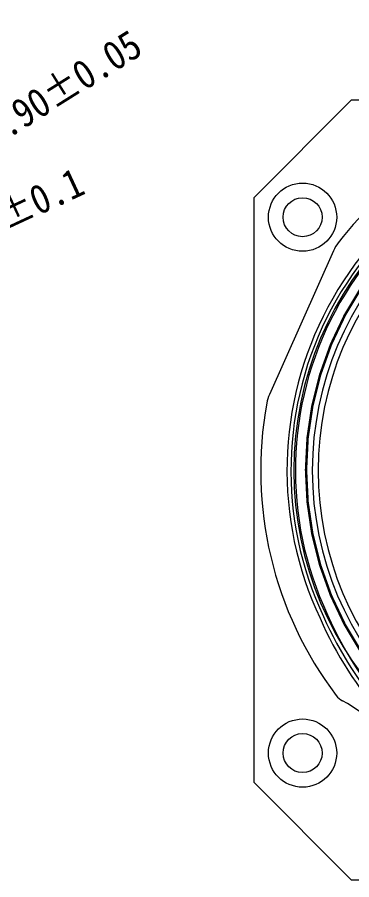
# Model space of a CAD drawing. Header units: millimetres. Extents: x 0 to 240, y 0 to 160.
# Drawn here: x 103.82 to 120.98, y 74.16 to 118.42 of the extents above; entities that cross this region are included whole.
import ezdxf

# ---------------------------------------------------------------- set-up
doc = ezdxf.new("R2010")
doc.units = ezdxf.units.MM
for name, color, linetype in [('BG_OUTLINE', 254, 'Continuous'), ('BG_SILKSCREEN_TOP', 7, 'Continuous'), ('dim', 3, 'Continuous'), ('PG_ASSEMBLY_BOTTOM', 12, 'Continuous'), ('PG_SILKSCREEN_BOTTOM', 2, 'Continuous')]:
    doc.layers.add(name, color=color, linetype=linetype)
doc.styles.add('AA', font='', dxfattribs={"width": 0.9, "height": 1.5})
doc.styles.get('AA').set_extended_font_data('SimSun')
doc.dimstyles.new('libo', dxfattribs={"dimtxt": 1.5, "dimasz": 1, "dimexe": 1, "dimexo": 0.1375, "dimgap": 0.09, "dimtad": 0, "dimzin": 0, "dimdsep": 46, "dimtxsty": 'AA', "dimcen": 0.198, "dimclrd": 4, "dimclre": 4, "dimclrt": 4, "dimadec": 0, "dimazin": 0, "dimtfac": 1, "dimtofl": 0, "dimtmove": 0, "dimatfit": 3, "dimfxl": 1, "dimtolj": 1, "dimtzin": 0, "dimarcsym": 0})

# ---------------------------------------------------------------- blocks, each defined once
blk = doc.blocks.new('*D85')
at = {"layer": 'Defpoints', "color": 0, "lineweight": 0, "transparency": 16777216}
for p in [(89.951, 102.108), (60.021, 88.207)]:
    blk.add_point(p, dxfattribs=at)
at = {"layer": 'dim', "color": 7, "lineweight": -2, "transparency": 16777216}
blk.add_line((96.84, 105.308), (90.857, 102.529), dxfattribs=at)
at = {"layer": 'dim', "color": 4, "lineweight": -2, "transparency": 16777216}
for p, q in [((74.986, 94.96), (74.986, 95.356)), ((74.788, 95.158), (75.184, 95.158))]:
    blk.add_line(p, q, dxfattribs=at)
at = {"layer": 'dim', "color": 7, "lineweight": 0, "transparency": 16777216}
blk.add_solid([(90.787, 102.68), (90.928, 102.378), (89.951, 102.108)], dxfattribs=at)
at = {"layer": 'dim', "color": 7, "lineweight": 0, "transparency": 16777216, "insert": (102.082, 107.743), "char_height": 1.5, "attachment_point": 5, "rotation": 24.9132, "style": 'AA'}
blk.add_mtext('\\A1;{\\Ftxt|c134;∅33.00}%%P0.1', dxfattribs=at)
blk = doc.blocks.new('*D86')
at = {"layer": 'Defpoints', "color": 0, "lineweight": 0, "transparency": 16777216}
for p in [(89.765, 104.436), (60.207, 85.879)]:
    blk.add_point(p, dxfattribs=at)
at = {"layer": 'dim', "color": 7, "lineweight": -2, "transparency": 16777216}
blk.add_line((96.424, 108.617), (90.612, 104.968), dxfattribs=at)
at = {"layer": 'dim', "color": 4, "lineweight": -2, "transparency": 16777216}
for p, q in [((74.986, 94.96), (74.986, 95.356)), ((74.788, 95.158), (75.184, 95.158))]:
    blk.add_line(p, q, dxfattribs=at)
at = {"layer": 'dim', "color": 7, "lineweight": 0, "transparency": 16777216}
blk.add_solid([(90.523, 105.109), (90.7, 104.827), (89.765, 104.436)], dxfattribs=at)
at = {"layer": 'dim', "color": 7, "lineweight": 0, "transparency": 16777216, "insert": (103.395, 112.994), "char_height": 1.5, "attachment_point": 5, "rotation": 32.122, "style": 'AA'}
blk.add_mtext('\\A1;台阶{\\Ftxt|c134;∅34.90}%%P0.05', dxfattribs=at)

msp = doc.modelspace()

# ---------------------------------------------------------------- linework, layer by layer
at = {"color": 6, "linetype": 'Continuous', "lineweight": 0}
for centre, radius in [((118.459, 108.158), 1.75), ((118.459, 108.158), 1), ((118.459, 80.658), 1.75), ((118.459, 80.658), 1)]:
    msp.add_circle(centre, radius, dxfattribs=at)
at = {"layer": 'BG_OUTLINE', "color": 5, "lineweight": 0}
msp.add_lwpolyline([(120.959, 74.158), (125.959, 74.158), (126.959, 75.158), (126.959, 79.158), (143.959, 79.158), (143.959, 75.158), (144.959, 74.158), (149.959, 74.158), (154.959, 79.158), (154.959, 109.158), (149.959, 114.158), (120.959, 114.158), (115.959, 109.158), (115.959, 79.158), (120.959, 74.158)], dxfattribs=at)
at = {"layer": 'BG_SILKSCREEN_TOP', "lineweight": 0}
msp.add_lwpolyline([(152.296, 95.189, 0.127, 0.127, 1), (118.636, 95.189, 0.127, 0.127, 1), (152.296, 95.189, 0.127, 0.127, 0)], format="xyseb", dxfattribs=at)
at = {"layer": 'PG_ASSEMBLY_BOTTOM', "lineweight": 0}
msp.add_lwpolyline([(151.659, 95.158, 1), (119.259, 95.158, 1)], format="xyb", close=True, dxfattribs=at)
at = {"layer": 'PG_SILKSCREEN_BOTTOM', "lineweight": 0}
for points in [[(130.869, 113.749, 0.169708), (120.288, 106.843)], [(132.783, 112.755, 0.501661), (119.355, 87.576)], [(132.814, 112.558, 0.501661), (119.536, 87.661)], [(152.909, 95.158, 1), (118.009, 95.158, 1), (152.909, 95.158)], [(132.832, 112.328, 0.501372), (119.743, 87.759)], [(151.959, 95.158, 1), (118.959, 95.158, 1), (151.959, 95.158)], [(151.659, 95.158, 1), (119.259, 95.158, 1), (151.659, 95.158)], [(120.288, 106.843, 0.059427), (120.045, 106.436)], [(116.764, 99.065, 0.059432), (116.624, 98.613)], [(116.624, 98.613, 0.210142), (120.181, 83.613)], [(119.536, 87.661, 0.156636), (127.397, 78.798)], [(119.745, 87.754, 0.185592), (129.423, 78.008)], [(119.355, 87.576, 0.155515), (127.224, 78.665)], [(120.181, 83.613, 0.109701), (120.511, 83.332)], [(123.633, 80.209, 0.150531), (120.511, 83.332)]]:
    msp.add_lwpolyline(points, format="xyb", dxfattribs=at)
msp.add_lwpolyline([(120.045, 106.436), (116.764, 99.065)], dxfattribs=at)

# ---------------------------------------------------------------- dimensions: what is measured, and where the dimension line sits
at = {"layer": 'dim', "color": 7, "lineweight": 0}
for p1, p2, text, picture, middle in [((60.207, 85.879), (89.765, 104.436), '台阶{\\Ftxt|c134;<>}%%P0.05', '*D86', (103.395, 112.994)), ((60.021, 88.207), (89.951, 102.108), '{\\Ftxt|c134;<>}%%P0.1', '*D85', (102.082, 107.743))]:
    dim = msp.add_diameter_dim_2p(p1=p1, p2=p2, text=text, dimstyle='libo', override={"dimclrd": 7, "dimclrt": 7}, dxfattribs=at)
    dim.commit()
    dim.dimension.update_dxf_attribs({"geometry": picture, "text_midpoint": middle, "dimtype": 163})

doc.saveas('drawing.dxf')
